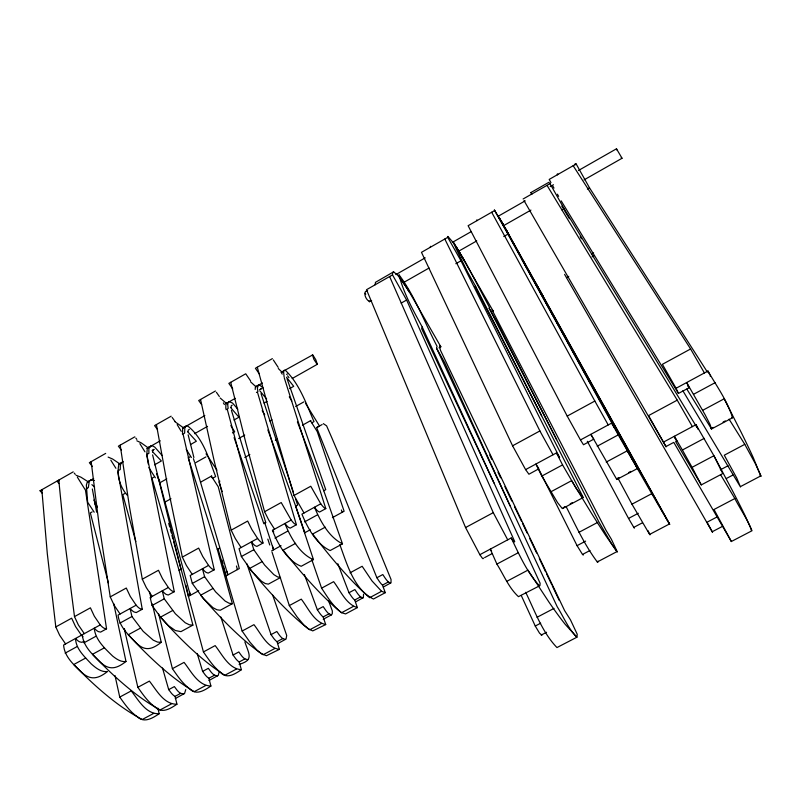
<?xml version="1.0" encoding="UTF-8"?>
<svg xmlns="http://www.w3.org/2000/svg" width="801" height="801" viewBox="0 0 801 801"><rect width="100%" height="100%" fill="white"/><g stroke="black" fill="none" stroke-linecap="round" stroke-linejoin="round"><path stroke-width="1.2" d="M127.089 495.078C119.98 486.798 116.395 475.233 118.878 464.5L120.21 463.148M94.188 512.209L87.639 502.167L86.358 485.066L87.189 482.442L88.651 481.031M392.51 274.883L366.518 289.712L465.561 527.549L479.859 554.692L511.218 537.952L513.501 541.306L514.212 542.037L514.703 541.566L406.618 300.025L392.51 274.883L392.65 272.52L393.601 271.839L397.837 275.374L405.286 285.597A41.572 3.294 60.6 0 1 408.78 290.983L440.85 346.783L439.008 347.814M564.585 274.373L712.019 531.484L712.56 532.285L707.023 522.222L717.115 516.925L731.423 541.626L714.001 509.496L734.867 498.532C739.623 508.074 749.376 522.402 751.428 530.452M538.713 468.335L535.879 464.049L541.796 476.084L557.596 502.658L562.312 508.575L564.865 506.632M255.189 389.476L255.349 387.193L256.16 386.132L257.582 386.322M219.234 671.638L218.242 675.383L208.931 680.53M575.048 164.816L575.178 163.694L576.189 163.995L589.516 187.845L707.423 372.125M375.158 284.786L375.469 282.322L393.601 271.839M185.762 689.591L184.58 693.426L175.289 698.572M231.038 407.469L231.309 405.717L232.21 405.186M447.729 237.346L421.476 252.325L512.58 445.797L525.606 469.606L556.475 452.915L559.629 457.651L460.986 260.796L447.729 237.346L447.869 236.395L452.815 242.162L459.874 253.216M187.885 431.879L188.295 430.057L189.326 429.456M440.85 346.783L439.529 345.892L440.38 350.097L564.645 610.672L570.452 619.814L577.241 634.282L576.91 637.206C568.269 628.755 563.604 616.87 557.206 606.727L436.545 348.195L437.046 346.272C424.57 322.513 415.078 296.29 398.958 274.733C403.514 293.116 413.196 310.408 422.247 327.048L540.114 583.218L539.944 585.601L539.313 585.671C526.848 572.094 519.128 554.432 511.218 537.952M483.574 558.167L482.963 558.708L482.202 558.007L479.859 554.692M152.47 451.924L152.981 450.042L154.122 449.381L152.12 450.512M430.207 247.349L430.517 246.308M422.247 327.048L421.626 328.65L493.997 483.003M339.804 544.59C346.733 563.123 353.782 589.526 373.436 599.018L385.301 592.67L382.488 585.12A14.819 2.603 61.8 0 1 379.414 581.566L376.87 577.741L316.645 427.604L318.217 426.723M506.723 230.868L669.756 524.445L505.411 228.495M696.81 427.223L564.154 208.781L550.007 183.649L548.755 182.368L530.983 192.51L531.584 194.503M281.321 372.475L282.032 371.474L283.364 371.724M541.967 635.103L539.574 633.231L535.258 626.032L521.221 595.423M226.773 402.773L225.852 403.904L225.822 408.57M686.827 389.096L711.528 428.976L710.036 424.45L705.07 414.688L686.667 382.538L689.14 387.734L678.457 393.431L561.181 200.861M122.333 461.947L121.001 463.288L120.3 465.852L120.27 469.516L118.127 470.738M383.309 587.053L391.018 582.768L391.038 579.473L364.155 513.811L331.974 438.157L326.608 425.852L323.304 423.619M711.528 428.976L732.535 417.762C727.708 401.391 716.555 385.992 707.954 371.033L676.064 388.275L678.457 393.431M584.029 179.895L622.047 158.258L616.48 148.806L616.81 149.957M355.654 601.881L363.364 597.586L363.544 594.222M323.234 619.263L331.484 614.838L332.285 613.616L332.335 610.963L328.61 600.87M277.847 643.583L286.077 639.018L286.698 635.443L272.7 595.143M239.109 664.349C254.077 660.094 248.971 654.197 244.866 641.911M463.889 259.854L456.47 247.409L457.001 248.61A48.38 1.932 60.6 0 1 459.263 252.225L493.356 311.389L492.014 309.857L606.027 530.332L611.363 539.213L617.381 552.009L611.754 544.039L598.808 521.781L489.141 308.165L489.661 307.784L465.872 262.918L453.897 242.843L456.22 248.971L467.634 272.09L475.664 286.358L582.988 496.95L583.018 497.621L562.682 508.485M219.874 481.121L218.953 482.122L222.187 491.574M292.225 378.493L317.366 364.275L315.794 359.739L312.76 354.873L281.802 371.994M286.608 374.427L287.349 373.987M260.715 389.076L261.236 388.765M312.43 354.643L313.822 359.269L317.196 364.385M507.554 232.29L508.735 234.403L494.367 209.842L494.628 210.563L468.114 225.702L567.208 416.089L580.465 439.949L583.498 444.765L593.871 439.098M576.189 163.995L549.196 179.414L550.958 182.638M523.103 198.988L550.007 183.649M371.634 300.695C367.729 304.66 361.021 290.903 367.619 290.693M395.874 274.583L425.221 257.852M452.385 242.363L470.858 231.829M498.032 216.34L525.196 200.851M550.197 186.603L553.451 184.741M578.452 170.493L616.48 148.806M404.145 282.202L429.066 268.025M458.332 251.384L476.745 240.911M503.839 225.502L530.933 210.092M42.133 493.196L40.05 490.733L56.21 481.541M59.054 483.574L56.991 481.101L73.211 471.869M105.702 453.396L89.352 462.698L92.425 466.552M134.838 436.835L118.378 446.187L121.412 450.092M171.164 416.18L154.573 425.611L157.557 429.556M215.449 390.998L198.688 400.53L201.612 404.535M272.38 358.628L255.409 368.28L259.244 373.847M455.829 263.719L460.986 260.796M503.759 236.525L507.924 234.162L494.628 210.563M587.403 189.056L589.516 187.845M562.032 209.982L564.154 208.781M401.181 303.108L406.618 300.025M87.489 482.072L93.657 478.577M118.668 464.4L123.344 461.756M146.943 448.39L160.29 440.82M182.838 428.054L204.846 415.589M226.333 403.414L235.274 398.347M255.699 386.783L262.438 382.958M259.484 389.757L261.526 388.595M86.198 488.8L88.32 487.599L89.311 481.241L90.753 479.839L94.398 480.41M148.275 464.059L146.753 454.537L148.916 453.316L148.836 449.691L149.427 447.188L150.648 445.907L152.44 445.877L154.723 447.088L162.213 455.579M225.952 409.722L228.155 408.48L227.754 405.006L228.035 402.663L228.956 401.541L232.52 403.053L237.827 409.171M256.43 392.48L257.902 391.649L257.391 388.225L258.353 384.891L259.764 385.091L263.329 388.245M194.533 433.701L207.559 426.342M154.533 464.83L161.381 460.965L152.51 451.674M190.438 444.585L196.355 441.241L187.704 431.759M233.972 420.024L238.958 417.211L230.588 407.499M264.06 403.043L267.073 401.351M289.672 388.595L293.707 386.322L286.478 377.231M92.145 511.889L90.333 512.91L108.415 583.048M124.626 493.616L122.803 494.638L135.8 541.536M153.752 477.226L151.92 478.257L179.084 570.382L192.891 625.13L180.966 631.619L175.359 630.547L168.41 625.651L160.5 617.15L152.08 605.486L150.157 597.496L168.35 587.493A15.489 4.486 61.7 0 0 172.245 591.078L174.288 591.699L146.973 455.399M190.067 456.78L188.225 457.822L217.281 549.366L232.37 603.684L220.335 610.222L216.991 609.801L212.966 607.679L203.304 598.487L192.31 583.438L190.197 575.498L208.56 565.416A15.559 4.085 61.6 0 0 212.345 569.09L214.267 569.781L183.239 434.883M232.47 432.92L234.333 431.879M96.641 512.199L92.335 488.97M193.892 457.511L188.145 434.803M189.507 591.699L190.318 595.353L159.789 482.813L166.778 478.888M205.947 456.89L194.873 463.108L227.834 574.838L226.933 571.213M238.638 438.527L244.736 435.103M269.907 420.966L271.96 419.814M295.659 406.497L303.889 401.872M591.458 254.147L593.611 252.936M592.029 256.851L594.202 255.629M165.006 502.067L170.983 498.723M200.51 482.212L211.714 475.954M244.786 457.461L249.852 454.628M275.374 440.35L277.416 439.208M302.448 425.211L310.828 420.525M566.587 277.587L568.75 276.375M311.799 422.838L314.002 421.616C306.292 403.924 299.684 384.22 285.556 370.483L284.235 370.222L283.534 371.223L284.105 376.82M316.645 427.604L322.122 424.55M65.592 643.934L59.654 635.293L55.8 626.923L71.649 618.182L75.534 626.552L81.452 635.223A15.329 5.357 61.9 0 0 82.903 636.685M84.305 633.651L78.378 624.98L74.493 616.61L90.413 607.829L94.328 616.209L100.235 624.91A15.369 5.176 61.9 0 0 104.33 628.334L106.553 628.835L85.477 490.182L77.337 477.116M120.07 614.007L114.183 605.276L110.238 596.885L126.288 588.034L130.263 596.425L136.14 605.186A15.429 4.816 61.8 0 0 140.125 608.7L142.258 609.261L117.907 471.839M152.17 596.385L146.313 587.584L142.308 579.193L158.478 570.272L162.503 578.662L168.35 587.493M192.23 574.377L186.413 565.506L182.338 557.106L198.658 548.094L202.753 556.505L208.56 565.416M241.101 547.544L235.324 538.572L231.169 530.162L247.669 521.05L251.854 529.481L257.612 538.472A15.64 3.574 61.4 0 0 261.246 542.257L263.028 543.038L227.424 409.892M274.543 529.181L268.796 520.149L264.58 511.719L281.211 502.547L291.184 520.039A15.7 3.234 61.3 0 0 294.708 523.904L296.4 524.745L257.642 392.8M304.01 512.99L294.027 495.469L310.768 486.237L320.76 503.789A15.75 2.924 61.3 0 0 324.205 507.724L325.807 508.615L284.245 377.752M179.084 570.382L181.016 569.331L152.611 454.898M217.281 549.366L219.224 548.295M291.184 520.039L272.47 530.322C277.316 543.258 287.449 561.201 301.206 566.277L313.461 559.619L295.699 506.192L297.682 505.111L295.719 499.233M320.76 503.789L301.927 514.142C307.464 527.559 316.335 544.249 330.152 550.547L342.488 543.849L323.764 490.753L325.747 489.651L287.088 378.863M81.452 635.223L63.609 645.015C64.38 656.73 74.062 665.08 82.052 672.71C90.793 680.51 98.223 678.827 107.544 671.508C101.166 672.46 95.699 667.834 91.234 663.899C84.495 656.56 75.965 649.12 75.504 638.487A15.319 5.417 61.9 0 0 79.669 641.861L81.962 642.322L83.935 641.241M100.235 624.91L82.313 634.742C83.254 646.427 92.786 654.817 100.716 662.537C109.387 670.477 116.596 668.855 125.987 661.486L113.722 603.614M136.14 605.186L118.067 615.108C119.339 626.712 128.591 635.183 136.4 643.103C144.941 651.293 151.669 649.801 161.251 642.322L152.36 604.004M257.612 538.472L239.038 548.675L241.381 556.535L252.205 571.804L261.506 581.276L265.281 583.549L268.355 584.129L280.52 577.521L277.516 576.9L273.802 574.587L264.6 565.035L253.817 549.716L251.414 541.877A15.63 3.645 61.4 0 0 255.058 545.651L256.861 546.422L263.028 543.038M106.553 628.835L100.606 632.099L98.363 631.609A15.359 5.237 61.9 0 1 94.248 628.194C95.299 639.849 104.741 648.259 112.631 656.049C116.385 659.023 120.921 662.267 125.987 661.486M142.258 609.261L136.26 612.555L134.117 611.994A15.419 4.876 61.8 0 1 130.102 608.5L131.935 616.53L143.149 631.318L153.251 640.169L157.567 642.102L161.251 642.322M174.288 591.699L168.25 595.013L166.187 594.402A15.479 4.546 61.7 0 1 162.283 590.828L164.255 598.808L175.359 613.746L185.231 622.778L189.386 624.81L192.891 625.13M214.267 569.781L208.17 573.115L206.227 572.435A15.549 4.145 61.6 0 1 202.433 568.78L204.605 576.69L215.559 591.799L225.131 601.07L229.086 603.223L232.37 603.684M296.4 524.745L290.192 528.149L288.48 527.318A15.69 3.294 61.4 0 1 284.936 523.474C290.112 536.66 299.634 553.992 313.461 559.619M325.807 508.615L319.549 512.049L317.937 511.168A15.74 2.984 61.3 0 1 314.473 507.243C320.27 520.91 328.69 536.98 342.488 543.849M65.131 653.145L77.076 646.597M83.925 642.843L95.91 636.274M119.84 623.158L131.935 616.53M152.08 605.486L164.255 598.808M192.31 583.438L204.605 576.69M241.381 556.535L253.817 549.716M274.973 538.122L287.499 531.253M304.57 521.902L317.186 514.983M198.738 590.748L188.425 596.385L186.012 585.431M271.639 550.878L281.061 545.721M295.549 505.821L304.841 532.725L310.237 529.771M332.385 517.656L344.12 511.238L317.236 431.609L310.458 420.735M85.667 658.032L73.752 664.54L80.05 670.958A288.55 91.825 60 0 0 137.271 716.755C144.26 723.463 152.691 718.076 159.169 713.721L157.877 708.104M104.46 647.769L92.495 654.307L98.733 660.775A289.101 88.711 60 0 0 155.224 707.133C162.092 713.991 170.493 708.535 176.941 704.209L175.059 696.369A14.478 4.576 62.9 0 1 171.414 693.245L168.701 689.631L162.513 668.044M140.405 628.134L128.34 634.722L134.458 641.301A290.152 82.743 60.1 0 0 189.527 688.73C196.165 695.879 204.525 690.302 210.913 686.026L208.871 678.237A14.538 4.265 62.7 0 1 205.316 675.043L202.633 671.398L197.186 653.486M172.656 610.512L160.5 617.15L166.518 623.819A291.103 77.347 60.1 0 0 220.295 672.229C226.723 679.648 235.043 673.941 241.371 669.716L239.199 661.966A14.588 3.975 62.6 0 1 235.734 658.712L233.071 655.038L220.866 617M212.906 588.525L200.64 595.223L206.528 602.012A292.275 70.578 60.2 0 0 258.693 651.634M262.007 561.701L249.602 568.48L255.329 575.408M295.609 543.348L283.113 550.167L288.73 557.196A294.698 56.501 60.3 0 0 337.511 609.361L341.576 612.725L345.601 613.916L357.386 607.609L354.703 600.019A14.778 2.874 62 0 1 351.549 596.525L348.986 592.73L337.822 563.734M325.226 527.168L312.64 534.037L318.157 541.156A295.559 51.404 60.3 0 0 365.717 594.232L369.641 597.696L381.596 591.288L385.301 592.67M512.58 445.797L539.884 430.948L444.805 239.018M567.208 416.089L594.843 401.051L608.219 424.941M704.399 372.956L690.602 348.966L662.387 364.315L676.064 388.275M580.465 439.949L611.704 423.058L614.567 427.924L507.924 234.162M538.262 469.116L528.92 474.232L525.606 469.606M153.672 713.391L142.318 719.468C132.305 715.173 125.867 705.661 119.749 697.09L131.244 690.893C138.363 699.874 146.022 714.362 159.169 713.721M171.574 703.799L160.18 709.906C150.278 705.431 143.93 695.909 137.842 687.328L149.386 681.1C156.485 690.041 163.885 704.53 176.941 704.209M205.807 685.456L194.323 691.613C184.631 686.797 178.453 677.276 172.415 668.675L184.05 662.387C191.119 671.278 198.057 685.726 210.913 686.026M236.515 669.015L224.941 675.213C215.459 670.077 209.431 660.555 203.434 651.934L215.159 645.606C222.197 654.467 228.736 668.815 241.371 669.716M279.379 649.371L266.423 655.709L261.266 653.646L257.091 650.222L249.952 642.182L242.132 631.048L253.957 624.67C260.956 633.521 267.033 647.689 279.379 649.371L277.036 641.681A14.648 3.625 62.4 0 1 273.672 638.337L271.048 634.622L246.818 563.694M325.707 624.57L312.75 630.898L307.954 628.625L303.969 625.07L297.031 616.85L289.321 605.586L301.276 599.138C308.215 608.019 313.802 621.866 325.707 624.57L323.153 616.94A14.718 3.184 62.1 0 1 319.919 613.506L317.336 609.751L304.39 574.517M353.461 606.367L341.576 612.725C332.996 606.377 327.419 596.915 321.601 588.164L333.637 581.666C340.535 590.607 345.832 604.174 357.386 607.609M350.037 572.815L362.152 566.277L372.024 580.955L381.596 591.288M692.384 426.623L677.235 400.15L648.57 415.599L666.132 446.868L524.004 200.6M541.796 476.084L562.552 464.9L556.475 452.915M597.216 446.217L618.232 434.893L637.536 468.495L616.79 479.479L590.858 434.332L592.89 437.787M693.796 394.172L715.253 382.608M465.561 527.549L493.266 512.65L389.616 276.535M168.701 689.631L174.368 686.587L177.071 690.202A14.488 4.526 62.9 0 0 180.696 693.346L183.84 693.986M202.633 671.398L208.34 668.324L211.023 671.979A14.548 4.215 62.7 0 0 214.558 675.183L217.552 675.914M233.071 655.038L238.818 651.944L241.471 655.629A14.598 3.925 62.5 0 0 244.926 658.903L247.789 659.704M271.048 634.622L276.836 631.508L279.459 635.233A14.658 3.564 62.3 0 0 282.813 638.577L285.506 639.478M317.336 609.751L323.183 606.597L325.767 610.372A14.728 3.124 62.1 0 0 328.991 613.816L331.484 614.838M348.986 592.73L354.883 589.566L357.446 593.361A14.788 2.824 62 0 0 360.58 596.875L362.933 597.977M376.87 577.741L382.808 574.557L385.341 578.382A14.829 2.543 61.8 0 0 388.395 581.957L390.628 583.138M550.868 491.804L571.604 480.67L590.888 512.3A216.41 9.201 60.8 0 0 606.017 535.969L616.9 551.639L597.296 561.962C584.58 545.02 575.699 525.476 566.157 506.693M606.227 462.087L627.223 450.823L645.696 483.133A217.602 1.822 60.7 0 0 659.784 507.544L669.446 523.984L649.611 534.417L631.959 504.189L617.921 478.077M702.717 410.312L724.154 398.808L741.185 432.33A219.664 11.214 60.5 0 1 753.441 458.032L760.95 476.455L759.889 475.914M175.059 696.369L180.696 693.346M208.871 678.237L214.558 675.183M239.199 661.966L244.926 658.893M277.036 641.681L282.813 638.577M323.153 616.94L328.991 613.806M354.703 600.019L360.58 596.875M382.488 585.12L388.395 581.947M274.813 648.49L263.149 654.747L258.683 651.624M321.521 623.478L309.727 629.796L305.491 626.522A293.717 62.248 60.2 0 1 255.329 575.418M663.558 442.062L695.999 424.69L713.921 455.729L722.762 473.551L701.286 484.905L675.633 441.531M665.911 446.578L673.401 442.573M570.192 503.779L572.325 502.648M618.953 477.736L616.8 478.888L616.96 479.489M628.665 472.55L630.818 471.399M710.978 428.575L713.18 427.394M723.093 422.097L725.295 420.925M674.712 437.616L676.855 441.131L674.342 436.285L682.392 450.022L704.249 438.357M484.615 557.616L491.854 553.751M538.853 586.182L518.467 596.655C508.815 587.864 503.789 574.998 496.9 564.084L518.027 552.85M682.392 450.022L692.074 467.333L713.921 455.729L731.994 489.811A202.142 6.318 60.5 0 1 744.69 514.823L752.039 530.723L731.453 541.456M578.953 532.325L597.706 522.372M631.959 504.189L652.054 493.526M740.715 486.477L760.94 475.834L755.383 463.759L744.78 444.335L724.284 455.208L736.78 478.097L740.514 487.058L682.873 390.778M506.853 581.306L527.969 570.122L548.985 602.152A194.072 16.891 61.1 0 0 565.336 624.49L576.91 637.206L556.965 647.558C542.267 632.359 534.828 610.973 525.676 592.299M538.472 468.545L577.07 545.661L585.631 541.126M587.323 441.291L628.535 518.427L638.277 513.271M720.319 469.847L728.049 465.751M577.07 545.661L582.507 554.452L589.967 550.507M628.535 518.427L633.791 527.368L642.422 522.813M726.357 478.497L732.955 475.023M537.01 617.301L554.012 608.39M712.279 531.714L722.332 526.457M535.258 626.032L540.685 623.198M541.166 635.093L546.572 632.269M475.664 286.358L475.053 286.518L541.576 415.689M583.018 497.621L576.32 488.55L562.552 464.9M40.05 490.733L42.113 490.482M56.991 481.101L58.994 480.88M150.308 447.078L148.505 447.118L147.284 448.41L146.753 454.537M185.472 427.163L183.789 427.133L182.698 428.345L182.458 434.342L184.631 433.101L184.861 427.123L185.942 425.912L187.614 425.952C203.234 438.007 208.911 458.913 215.649 476.575L213.487 477.776L211.514 477.476M76.075 475.283L80.761 477.096L88.36 481.902M108.115 457.091L112.611 459.023L119.97 463.999M637.536 468.495L522.302 259.874L592.98 387.654M558.167 174.278L557.336 173.887L557.346 174.918M136.831 440.78L141.156 442.823L148.305 447.949M174.708 421.526L183.629 427.934M731.904 417.391L732.535 417.762M597.296 561.962L597.836 562.292L597.987 561.131M220.155 397.997L227.434 404.285M250.623 381.867L256.1 386.893M91.885 484.645L94.618 487.068M698.102 429.356L695.999 424.69M278.287 368.5L282.012 372.215M621.956 158.318L621.256 157.497M582.507 554.452L583.298 555.083L583.248 554.552M649.611 534.417L649.991 534.848L648.049 530.713M259.894 390.918L266.643 398.998M94.918 504.089L97.392 506.903M74.233 473.091L75.264 474.362M530.983 192.51L532.054 193.882M135.83 438.077L136.831 439.389M172.145 417.441L175.139 421.586M287.599 375.829L288.961 377.671M206.017 453.857L207.409 455.769M216.4 392.28L219.344 396.495M633.791 527.368L634.402 528.109L634.252 527.629M273.311 359.939L278.177 367.349M208.05 456.7L216.951 470.137M232.731 388.896L228.846 383.379L245.727 373.787L250.573 380.865M110.808 460.175L115.915 468.295M139.885 443.674L144.981 451.844M365.226 293.356L365.777 294.197M491.594 551.098L490.292 549.126L496.9 564.084M211.354 476.154L218.262 486.798L239.289 568.57L225.922 575.879L223.539 566.227M573.176 165.717L690.602 348.966M305.481 403.283L319.469 425.952M148.846 467.634L155.354 477.807M177.171 424.64L181.236 431.318M186.232 449.331L191.409 457.521M729.07 419.163L744.78 444.335M230.838 425.571L234.703 431.769M687.669 385.621L688.99 387.744M262.177 410.703L264.751 414.858M289.281 396.835L291.844 401.021M561.791 206.177L563.063 208.26M564.335 210.353L569.441 218.713M547.013 185.351L677.235 400.15M507.724 539.824L493.266 512.65M580.184 236.625L581.466 238.758M720.75 474.973L734.867 498.532M223.379 402.853L224.4 404.555M553.03 454.778L539.884 430.948M673.801 442.372L717.115 516.925M281.201 372.385L282.222 374.137M503.188 224.691L501.536 221.747L504.49 226.863M557.406 194.202L558.627 196.365M506.913 231.068L498.953 217.161L522.492 259.955M489.141 308.165L496.78 321.642L556.635 439.639M535.298 282.292L542.938 295.859M436.545 348.195L444.705 362.713L510.177 505.952M93.847 500.084L97.231 506.963M552.92 186.202L553.982 188.095M692.074 467.333L701.286 484.905M611.704 423.058L618.232 434.893M594.843 401.051L491.674 212.245M95.409 503.789L97.392 507.534M707.954 371.033L709.756 374.668M489.721 455.068L491.794 459.363M498.012 472.3L500.645 477.786M504.87 486.577L511.789 501.015M529.741 538.522L536.66 553.03M539.323 558.607L545.591 571.764M518.778 515.594L521.391 521.061M522.432 523.243L527.128 533.065M514.482 506.622L518.237 514.472M552.34 585.932L559.228 600.42M546.632 573.947L551.819 584.84M158.338 478.197L159.719 481.171M156.515 473.591L159.789 482.813M297.401 421.907L323.764 490.753M267.864 429.967L295.699 506.192M234.102 437.636L263.849 523.724L265.812 522.653L231.429 410.332M311.839 559.789L321.601 588.164M341.366 509.967L342.157 512.31M293.366 492.194L261.026 393.601M193.401 458.653L194.503 461.997M369.201 300.886L369.471 301.927M264.781 522.753L273.562 549.826L272.55 546.252M267.824 539.103L269.737 544.99M272.02 552.069L289.321 605.586M304.11 530.352L304.841 532.725M294.027 495.469L273.702 426.743L257.291 367.208M217.902 548.555L242.132 631.048M264.58 511.719L245.747 442.412L230.718 382.317M168.711 523.403L169.682 526.998M170.333 529.391L171.304 532.975M171.945 535.368L172.916 538.963M173.567 541.356L203.434 651.934M236.455 566.007L237.376 569.611M231.169 530.162L214.017 460.205L200.54 399.469M158.668 614.017L172.415 668.675M222.047 560.189L222.938 563.814M149.587 592.029L150.968 598.017M124.295 628.735L137.842 687.328M114.984 675.513L119.749 697.09M182.338 557.106L167.629 486.227L156.415 424.56M710.197 375.739L710.317 376.3M142.308 579.193L129.582 507.564L120.2 445.156M124.425 628.725L124.846 631.158M110.238 596.885L99.084 524.665L91.164 461.666M74.493 616.61L65.091 543.729L58.783 480.069M476.825 219.854L476.935 220.665M55.8 626.923L47.309 553.701L41.842 489.711M459.914 253.286A48.38 1.932 60.6 0 1 463.929 259.914M273.772 531.914A15.67 3.424 61.4 0 1 272.47 530.322M401.681 279.619L402.242 281.211A41.752 3.304 60.6 0 1 404.635 284.635L409.531 292.175L401.681 279.619"/></g></svg>
